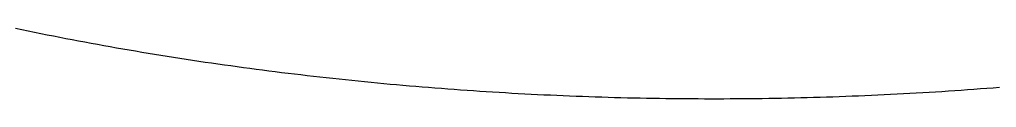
# Model space of a CAD drawing. Header units: millimetres. Extents: x 0 to 841, y 0 to 594.
# Drawn here: x 290.2 to 354, y 263.3 to 267.9 of the extents above; entities that cross this region are included whole.
import ezdxf

# ---------------------------------------------------------------- set-up
doc = ezdxf.new("R2010")
doc.units = ezdxf.units.MM
doc.layers.add('FINA', color=7, linetype='CONTINUOUS', lineweight=25)

msp = doc.modelspace()

# ---------------------------------------------------------------- linework, layer by layer
at = {"layer": 'FINA'}
msp.add_lwpolyline([(289.966, 267.936), (290.377, 267.85), (290.787, 267.766), (291.198, 267.682), (291.609, 267.599), (292.02, 267.517), (292.432, 267.436), (292.843, 267.356), (293.255, 267.276), (293.667, 267.198), (294.078, 267.12), (294.491, 267.043), (294.903, 266.967), (295.315, 266.891), (295.728, 266.817), (296.141, 266.743), (296.554, 266.67), (296.967, 266.598), (297.38, 266.527), (297.793, 266.457), (298.206, 266.387), (298.62, 266.318), (299.034, 266.25), (299.448, 266.183), (299.862, 266.117), (300.276, 266.052), (300.69, 265.987), (301.104, 265.923), (301.519, 265.86), (301.933, 265.798), (302.348, 265.736), (302.763, 265.676), (303.178, 265.616), (303.593, 265.557), (304.008, 265.499), (304.424, 265.441), (304.839, 265.385), (305.254, 265.329), (305.67, 265.274), (306.086, 265.219), (306.502, 265.166), (306.918, 265.113), (307.334, 265.061), (307.75, 265.01), (308.166, 264.96), (308.582, 264.911), (308.999, 264.862), (309.415, 264.814), (309.832, 264.767), (310.248, 264.72), (310.665, 264.675), (311.082, 264.63), (311.499, 264.586), (311.916, 264.543), (312.333, 264.5), (312.75, 264.458), (313.168, 264.417), (313.585, 264.377), (314.002, 264.338), (314.42, 264.299), (314.837, 264.262), (315.255, 264.224), (315.673, 264.188), (316.09, 264.153), (316.508, 264.118), (316.926, 264.084), (317.344, 264.051), (317.762, 264.018), (318.18, 263.987), (318.598, 263.956), (319.016, 263.926), (319.435, 263.896), (319.853, 263.868), (320.271, 263.84), (320.69, 263.813), (321.108, 263.786), (321.526, 263.761), (321.945, 263.736), (322.364, 263.712), (322.782, 263.689), (323.201, 263.666), (323.619, 263.644), (324.038, 263.623), (324.457, 263.603), (324.876, 263.583), (325.295, 263.565), (325.713, 263.547), (326.132, 263.53), (326.551, 263.513), (326.97, 263.497), (327.389, 263.482), (327.808, 263.468), (328.227, 263.455), (328.646, 263.442), (329.065, 263.43), (329.485, 263.419), (329.904, 263.408), (330.323, 263.399), (330.742, 263.39), (331.161, 263.382), (331.58, 263.374), (332, 263.368), (332.419, 263.362), (332.838, 263.357), (333.257, 263.352), (333.676, 263.349), (334.096, 263.346), (334.515, 263.344), (334.934, 263.342), (335.353, 263.341), (335.773, 263.342), (336.192, 263.342), (336.611, 263.344), (337.03, 263.346), (337.45, 263.35), (337.869, 263.353), (338.288, 263.358), (338.707, 263.363), (339.127, 263.37), (339.546, 263.376), (339.965, 263.384), (340.384, 263.393), (340.803, 263.402), (341.222, 263.412), (341.642, 263.422), (342.061, 263.434), (342.48, 263.446), (342.899, 263.459), (343.318, 263.472), (343.737, 263.487), (344.156, 263.502), (344.575, 263.518), (344.994, 263.535), (345.413, 263.552), (345.831, 263.57), (346.25, 263.589), (346.669, 263.609), (347.088, 263.629), (347.506, 263.651), (347.925, 263.673), (348.344, 263.695), (348.762, 263.719), (349.181, 263.743), (349.599, 263.768), (350.018, 263.794), (350.436, 263.821), (350.855, 263.848), (351.273, 263.876), (351.691, 263.905), (352.109, 263.935), (352.528, 263.965), (352.946, 263.996), (353.364, 264.028), (353.782, 264.061), (354.2, 264.094)], dxfattribs=at)
msp.add_lwpolyline([(289.966, 267.936), (290.377, 267.85), (290.787, 267.766), (291.198, 267.682), (291.609, 267.599), (292.02, 267.517), (292.432, 267.436), (292.843, 267.356), (293.255, 267.276), (293.667, 267.198), (294.078, 267.12), (294.491, 267.043), (294.903, 266.967), (295.315, 266.891), (295.728, 266.817), (296.141, 266.743), (296.554, 266.67), (296.967, 266.598), (297.38, 266.527), (297.793, 266.457), (298.206, 266.387), (298.62, 266.318), (299.034, 266.25), (299.448, 266.183), (299.862, 266.117), (300.276, 266.052), (300.69, 265.987), (301.104, 265.923), (301.519, 265.86), (301.933, 265.798), (302.348, 265.736), (302.763, 265.676), (303.178, 265.616), (303.593, 265.557), (304.008, 265.499), (304.424, 265.441), (304.839, 265.385), (305.254, 265.329), (305.67, 265.274), (306.086, 265.219), (306.502, 265.166), (306.918, 265.113), (307.334, 265.061), (307.75, 265.01), (308.166, 264.96), (308.582, 264.911), (308.999, 264.862), (309.415, 264.814), (309.832, 264.767), (310.248, 264.72), (310.665, 264.675), (311.082, 264.63), (311.499, 264.586), (311.916, 264.543), (312.333, 264.5), (312.75, 264.458), (313.168, 264.417), (313.585, 264.377), (314.002, 264.338), (314.42, 264.299), (314.837, 264.262), (315.255, 264.224), (315.673, 264.188), (316.09, 264.153), (316.508, 264.118), (316.926, 264.084), (317.344, 264.051), (317.762, 264.018), (318.18, 263.987), (318.598, 263.956), (319.016, 263.926), (319.435, 263.896), (319.853, 263.868), (320.271, 263.84), (320.69, 263.813), (321.108, 263.786), (321.526, 263.761), (321.945, 263.736), (322.364, 263.712), (322.782, 263.689), (323.201, 263.666), (323.619, 263.644), (324.038, 263.623), (324.457, 263.603), (324.876, 263.583), (325.295, 263.565), (325.713, 263.547), (326.132, 263.53), (326.551, 263.513), (326.97, 263.497), (327.389, 263.482), (327.808, 263.468), (328.227, 263.455), (328.646, 263.442), (329.065, 263.43), (329.485, 263.419), (329.904, 263.408), (330.323, 263.399), (330.742, 263.39), (331.161, 263.382), (331.58, 263.374), (332, 263.368), (332.419, 263.362), (332.838, 263.357), (333.257, 263.352), (333.676, 263.349), (334.096, 263.346), (334.515, 263.344), (334.934, 263.342), (335.353, 263.341), (335.773, 263.342), (336.192, 263.342), (336.611, 263.344), (337.03, 263.346), (337.45, 263.35), (337.869, 263.353), (338.288, 263.358), (338.707, 263.363), (339.127, 263.37), (339.546, 263.376), (339.965, 263.384), (340.384, 263.393), (340.803, 263.402), (341.222, 263.412), (341.642, 263.422), (342.061, 263.434), (342.48, 263.446), (342.899, 263.459), (343.318, 263.472), (343.737, 263.487), (344.156, 263.502), (344.575, 263.518), (344.994, 263.535), (345.413, 263.552), (345.831, 263.57), (346.25, 263.589), (346.669, 263.609), (347.088, 263.629), (347.506, 263.651), (347.925, 263.673), (348.344, 263.695), (348.762, 263.719), (349.181, 263.743), (349.599, 263.768), (350.018, 263.794), (350.436, 263.821), (350.855, 263.848), (351.273, 263.876), (351.691, 263.905), (352.109, 263.935), (352.528, 263.965), (352.946, 263.996), (353.364, 264.028), (353.782, 264.061), (354.2, 264.094)], dxfattribs=at)

doc.saveas('drawing.dxf')
